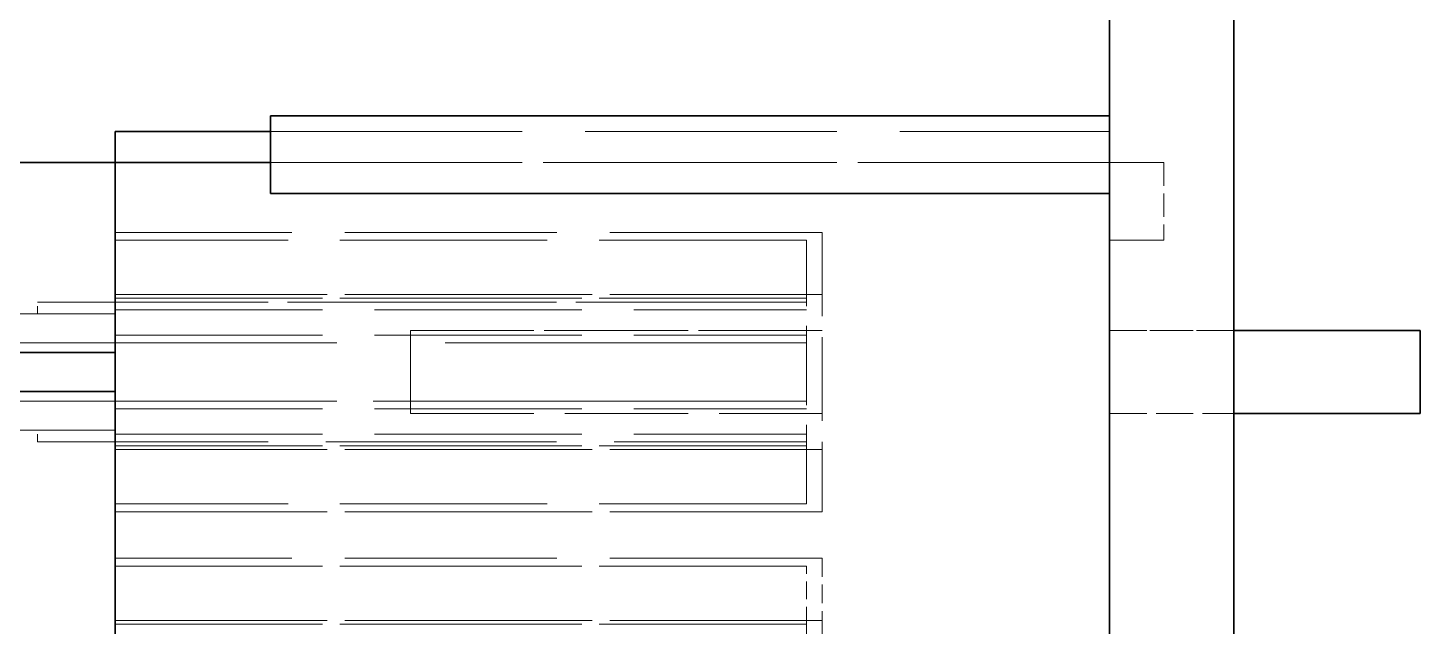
# Model space of a CAD drawing. Extents: x 23 to 417, y 3 to 294.
# Drawn here: x 326.78 to 344.71, y 129.05 to 136.76 of the extents above; entities that cross this region are included whole.
import ezdxf

# ---------------------------------------------------------------- set-up
doc = ezdxf.new("R2010")
doc.units = 0
doc.linetypes.add('DASHED', pattern=[15, 12, -3])
doc.layers.get('0').update_dxf_attribs({"lineweight": 13})

# ---------------------------------------------------------------- blocks, each defined once
blk = doc.blocks.new('BLOCK123')
at = {"color": 7, "lineweight": 35}
for p, q in [((39.398, -108.651), (39.398, -14.177)), ((40.998, -108.651), (40.998, -14.177))]:
    blk.add_line(p, q, dxfattribs=at)
at = {"color": 7, "lineweight": 35, "ltscale": 0.025}
blk.add_line((28.598, -61.077), (28.598, -62.077), dxfattribs=at)
blk.add_line((28.598, -61.077), (28.598, -62.077), dxfattribs=at)
at = {"color": 7, "lineweight": 35, "ltscale": 0.27}
for p, q in [((28.598, -61.077), (39.398, -61.077)), ((28.598, -61.077), (39.398, -61.077)), ((39.398, -62.077), (28.598, -62.077)), ((28.598, -62.077), (39.398, -62.077))]:
    blk.add_line(p, q, dxfattribs=at)
at = {"color": 7, "linetype": 'DASHED', "lineweight": 13, "ltscale": 0.025}
for p, q in [((39.398, -62.077), (39.398, -61.077)), ((39.398, -61.077), (39.398, -62.077)), ((39.398, -62.677), (39.398, -61.677)), ((39.398, -62.677), (39.398, -61.677)), ((40.098, -61.677), (40.098, -62.677)), ((40.098, -61.677), (40.098, -62.677))]:
    blk.add_line(p, q, dxfattribs=at)
at = {"color": 7, "lineweight": 35, "ltscale": 0.01}
for p, q in [((26.598, -61.677), (26.598, -61.277)), ((26.598, -61.277), (26.598, -61.677))]:
    blk.add_line(p, q, dxfattribs=at)
at = {"color": 7, "lineweight": 35, "ltscale": 0.05}
for p, q in [((26.598, -61.277), (28.598, -61.277)), ((26.598, -61.277), (28.598, -61.277)), ((26.598, -61.677), (28.598, -61.677)), ((28.598, -61.677), (26.598, -61.677))]:
    blk.add_line(p, q, dxfattribs=at)
at = {"color": 7, "linetype": 'DASHED', "lineweight": 13, "ltscale": 0.27}
for p, q in [((28.598, -61.277), (39.398, -61.277)), ((28.598, -61.277), (39.398, -61.277)), ((39.398, -61.677), (28.598, -61.677)), ((28.598, -61.677), (39.398, -61.677))]:
    blk.add_line(p, q, dxfattribs=at)
at = {"color": 7, "lineweight": 35, "ltscale": 0.2425}
for p, q in [((26.598, -61.677), (16.898, -61.677)), ((16.898, -61.677), (26.598, -61.677)), ((26.598, -64.127), (16.898, -64.127)), ((16.898, -64.127), (26.598, -64.127)), ((16.898, -64.627), (26.598, -64.627)), ((16.898, -64.627), (26.598, -64.627))]:
    blk.add_line(p, q, dxfattribs=at)
at = {"color": 7, "lineweight": 35, "ltscale": 0.45}
for p, q in [((26.598, -79.677), (26.598, -61.677)), ((26.598, -61.677), (26.598, -79.677))]:
    blk.add_line(p, q, dxfattribs=at)
at = {"color": 7, "lineweight": 35, "ltscale": 0.06125}
blk.add_line((26.598, -64.127), (26.598, -61.677), dxfattribs=at)
blk.add_line((26.598, -64.127), (26.598, -61.677), dxfattribs=at)
at = {"color": 7, "linetype": 'DASHED', "lineweight": 13, "ltscale": 0.0175}
for p, q in [((39.398, -61.677), (40.098, -61.677)), ((40.098, -61.677), (39.398, -61.677)), ((40.098, -62.677), (39.398, -62.677)), ((39.398, -62.677), (40.098, -62.677))]:
    blk.add_line(p, q, dxfattribs=at)
at = {"color": 7, "linetype": 'DASHED', "lineweight": 13, "ltscale": 0.2275}
for p, q in [((35.698, -62.577), (26.598, -62.577)), ((35.698, -62.577), (26.598, -62.577)), ((26.598, -63.377), (35.698, -63.377)), ((35.698, -63.377), (26.598, -63.377)), ((26.598, -65.377), (35.698, -65.377)), ((35.698, -65.377), (26.598, -65.377)), ((26.598, -66.177), (35.698, -66.177)), ((35.698, -66.177), (26.598, -66.177)), ((35.698, -66.777), (26.598, -66.777)), ((35.698, -66.777), (26.598, -66.777)), ((26.598, -67.577), (35.698, -67.577)), ((35.698, -67.577), (26.598, -67.577))]:
    blk.add_line(p, q, dxfattribs=at)
at = {"color": 7, "linetype": 'DASHED', "lineweight": 13, "ltscale": 0.2225}
for p, q in [((35.498, -62.677), (26.598, -62.677)), ((35.498, -62.677), (26.598, -62.677)), ((26.598, -63.427), (35.498, -63.427)), ((35.498, -63.427), (26.598, -63.427)), ((26.598, -63.577), (35.498, -63.577)), ((26.598, -63.577), (35.498, -63.577)), ((26.598, -63.902), (35.498, -63.902)), ((26.598, -63.902), (35.498, -63.902)), ((26.598, -63.902), (35.498, -63.902)), ((26.598, -63.902), (35.498, -63.902)), ((26.598, -64.852), (35.498, -64.852)), ((26.598, -64.852), (35.498, -64.852)), ((26.598, -64.852), (35.498, -64.852)), ((26.598, -64.852), (35.498, -64.852)), ((26.598, -65.177), (35.498, -65.177)), ((26.598, -65.177), (35.498, -65.177)), ((26.598, -65.327), (35.498, -65.327)), ((35.498, -65.327), (26.598, -65.327)), ((35.498, -66.077), (26.598, -66.077)), ((35.498, -66.077), (26.598, -66.077)), ((26.598, -66.877), (35.498, -66.877)), ((35.498, -66.877), (26.598, -66.877)), ((26.598, -67.627), (35.498, -67.627)), ((35.498, -67.627), (26.598, -67.627))]:
    blk.add_line(p, q, dxfattribs=at)
at = {"color": 7, "linetype": 'DASHED', "lineweight": 13, "ltscale": 0.085}
blk.add_line((35.498, -66.077), (35.498, -62.677), dxfattribs=at)
blk.add_line((35.498, -66.077), (35.498, -62.677), dxfattribs=at)
at = {"color": 7, "linetype": 'DASHED', "lineweight": 13, "ltscale": 0.09}
blk.add_line((35.698, -62.577), (35.698, -66.177), dxfattribs=at)
blk.add_line((35.698, -62.577), (35.698, -66.177), dxfattribs=at)
at = {"color": 7, "linetype": 'DASHED', "lineweight": 13, "ltscale": 0.212998}
for p, q in [((39.398, -62.677), (39.398, -71.197)), ((39.398, -71.197), (39.398, -62.677))]:
    blk.add_line(p, q, dxfattribs=at)
at = {"color": 7, "linetype": 'DASHED', "lineweight": 13, "ltscale": 0.2425}
for p, q in [((26.598, -63.627), (16.898, -63.627)), ((16.898, -63.627), (26.598, -63.627)), ((16.898, -65.127), (26.598, -65.127)), ((16.898, -65.127), (26.598, -65.127))]:
    blk.add_line(p, q, dxfattribs=at)
at = {"color": 7, "linetype": 'DASHED', "lineweight": 13, "ltscale": 0.2475}
for p, q in [((35.498, -63.477), (25.598, -63.477)), ((25.598, -63.477), (35.498, -63.477)), ((25.598, -65.277), (35.498, -65.277)), ((25.598, -65.277), (35.498, -65.277))]:
    blk.add_line(p, q, dxfattribs=at)
at = {"color": 7, "linetype": 'DASHED', "lineweight": 13, "ltscale": 0.00375}
for p, q in [((25.598, -63.627), (25.598, -63.477)), ((25.598, -63.627), (25.598, -63.477)), ((25.598, -65.277), (25.598, -65.127)), ((25.598, -65.277), (25.598, -65.127))]:
    blk.add_line(p, q, dxfattribs=at)
at = {"color": 7, "linetype": 'DASHED', "lineweight": 13, "ltscale": 0.008125}
for p, q in [((26.598, -63.902), (26.598, -63.577)), ((26.598, -63.902), (26.598, -63.577)), ((26.598, -65.177), (26.598, -64.852)), ((26.598, -65.177), (26.598, -64.852))]:
    blk.add_line(p, q, dxfattribs=at)
at = {"color": 7, "linetype": 'DASHED', "lineweight": 13, "ltscale": 0.1325}
for p, q in [((35.698, -63.842), (30.398, -63.842)), ((30.398, -63.842), (35.698, -63.842)), ((30.398, -64.912), (35.698, -64.912)), ((30.398, -64.912), (35.698, -64.912))]:
    blk.add_line(p, q, dxfattribs=at)
at = {"color": 7, "linetype": 'DASHED', "lineweight": 13, "ltscale": 0.02675}
for p, q in [((30.398, -63.842), (30.398, -64.912)), ((30.398, -64.912), (30.398, -63.842))]:
    blk.add_line(p, q, dxfattribs=at)
at = {"color": 7, "linetype": 'DASHED', "lineweight": 13, "ltscale": 0.039998}
for p, q in [((40.998, -63.842), (39.398, -63.842)), ((39.398, -63.842), (40.998, -63.842)), ((39.398, -64.912), (40.998, -64.912)), ((39.398, -64.912), (40.998, -64.912))]:
    blk.add_line(p, q, dxfattribs=at)
at = {"color": 7, "lineweight": 35, "ltscale": 0.060002}
for p, q in [((43.398, -63.842), (40.998, -63.842)), ((40.998, -63.842), (43.398, -63.842)), ((40.998, -64.912), (43.398, -64.912)), ((40.998, -64.912), (43.398, -64.912))]:
    blk.add_line(p, q, dxfattribs=at)
at = {"color": 7, "lineweight": 35, "ltscale": 0.02675}
for p, q in [((43.398, -63.842), (43.398, -64.912)), ((43.398, -64.912), (43.398, -63.842))]:
    blk.add_line(p, q, dxfattribs=at)
at = {"color": 7, "linetype": 'DASHED', "lineweight": 13, "ltscale": 0.465}
for p, q in [((16.898, -64.002), (35.498, -64.002)), ((16.898, -64.002), (35.498, -64.002)), ((16.898, -64.002), (35.498, -64.002)), ((16.898, -64.002), (35.498, -64.002)), ((16.898, -64.752), (35.498, -64.752)), ((35.498, -64.752), (16.898, -64.752)), ((16.898, -64.752), (35.498, -64.752)), ((16.898, -64.752), (35.498, -64.752))]:
    blk.add_line(p, q, dxfattribs=at)
at = {"color": 7, "lineweight": 35, "ltscale": 0.0125}
for p, q in [((26.598, -64.127), (26.598, -64.627)), ((26.598, -64.627), (26.598, -64.127))]:
    blk.add_line(p, q, dxfattribs=at)
at = {"color": 7, "lineweight": 35, "ltscale": 0.085625}
blk.add_line((26.598, -68.052), (26.598, -64.627), dxfattribs=at)
blk.add_line((26.598, -68.052), (26.598, -64.627), dxfattribs=at)
at = {"color": 7, "linetype": 'DASHED', "lineweight": 13, "ltscale": 0.02}
blk.add_line((35.698, -66.777), (35.698, -67.577), dxfattribs=at)
blk.add_line((35.698, -66.777), (35.698, -67.577), dxfattribs=at)
at = {"color": 7, "linetype": 'DASHED', "lineweight": 13, "ltscale": 0.01875}
blk.add_line((35.498, -67.627), (35.498, -66.877), dxfattribs=at)
blk.add_line((35.498, -67.627), (35.498, -66.877), dxfattribs=at)
at = {"color": 7, "linetype": 'DASHED', "lineweight": 13, "ltscale": 0.05}
blk.add_line((35.698, -67.577), (35.698, -69.577), dxfattribs=at)
blk.add_line((35.698, -67.577), (35.698, -69.577), dxfattribs=at)
at = {"color": 7, "linetype": 'DASHED', "lineweight": 13, "ltscale": 0.0475}
blk.add_line((35.498, -69.527), (35.498, -67.627), dxfattribs=at)
blk.add_line((35.498, -69.527), (35.498, -67.627), dxfattribs=at)

msp = doc.modelspace()

# ---------------------------------------------------------------- block references
at = {"lineweight": 0}
msp.add_blockref('BLOCK123', (301.307, 196.704), dxfattribs=at)

doc.saveas('drawing.dxf')
